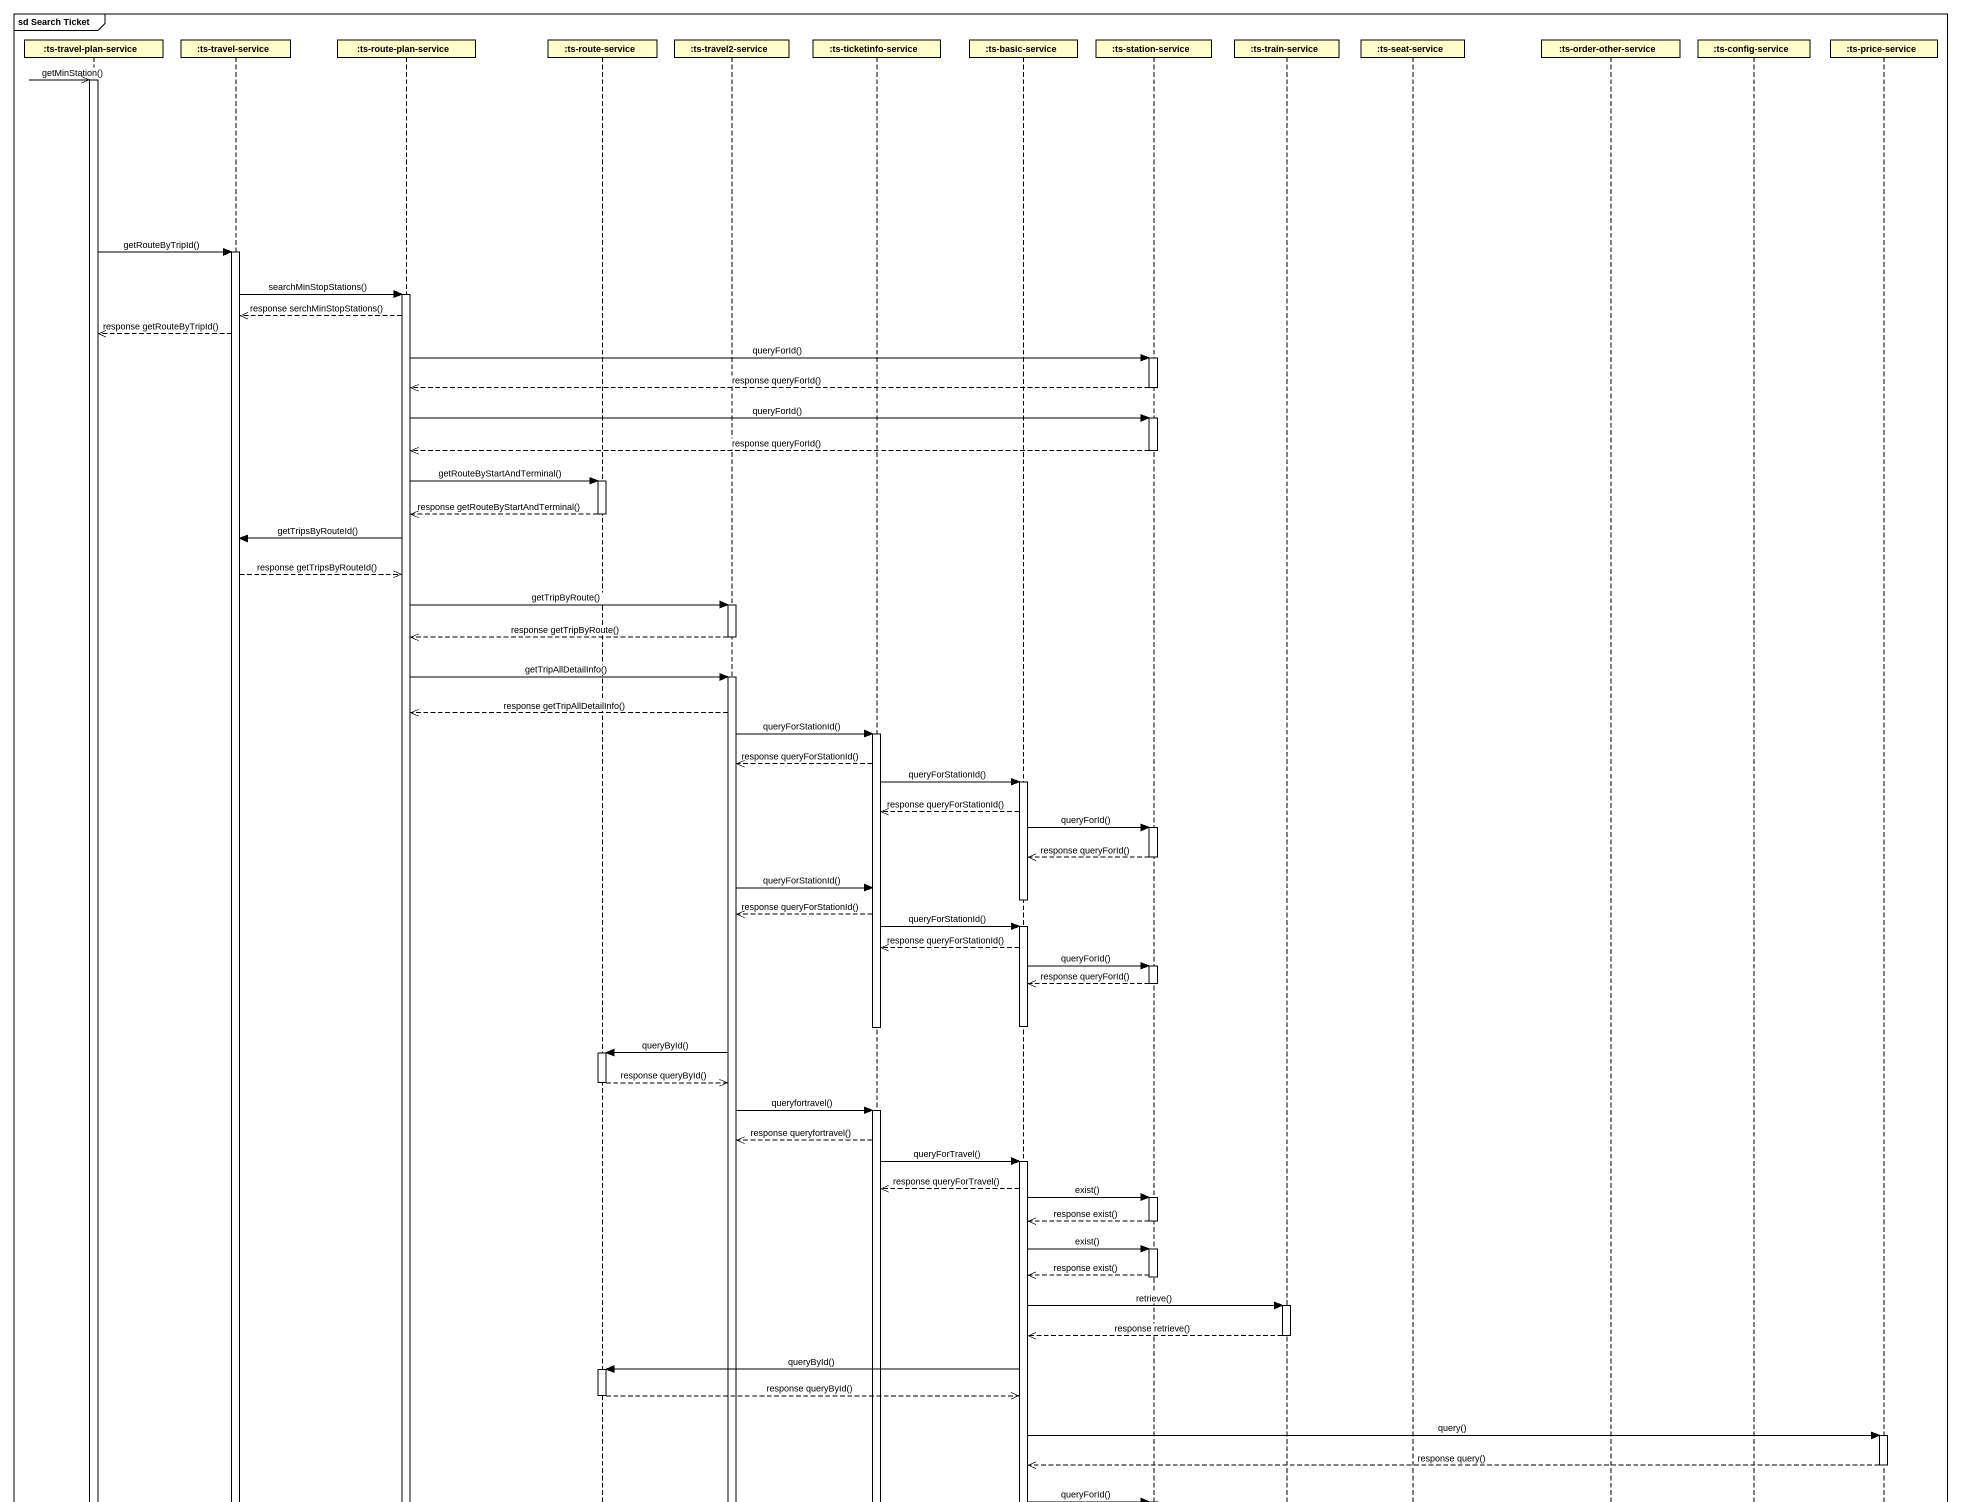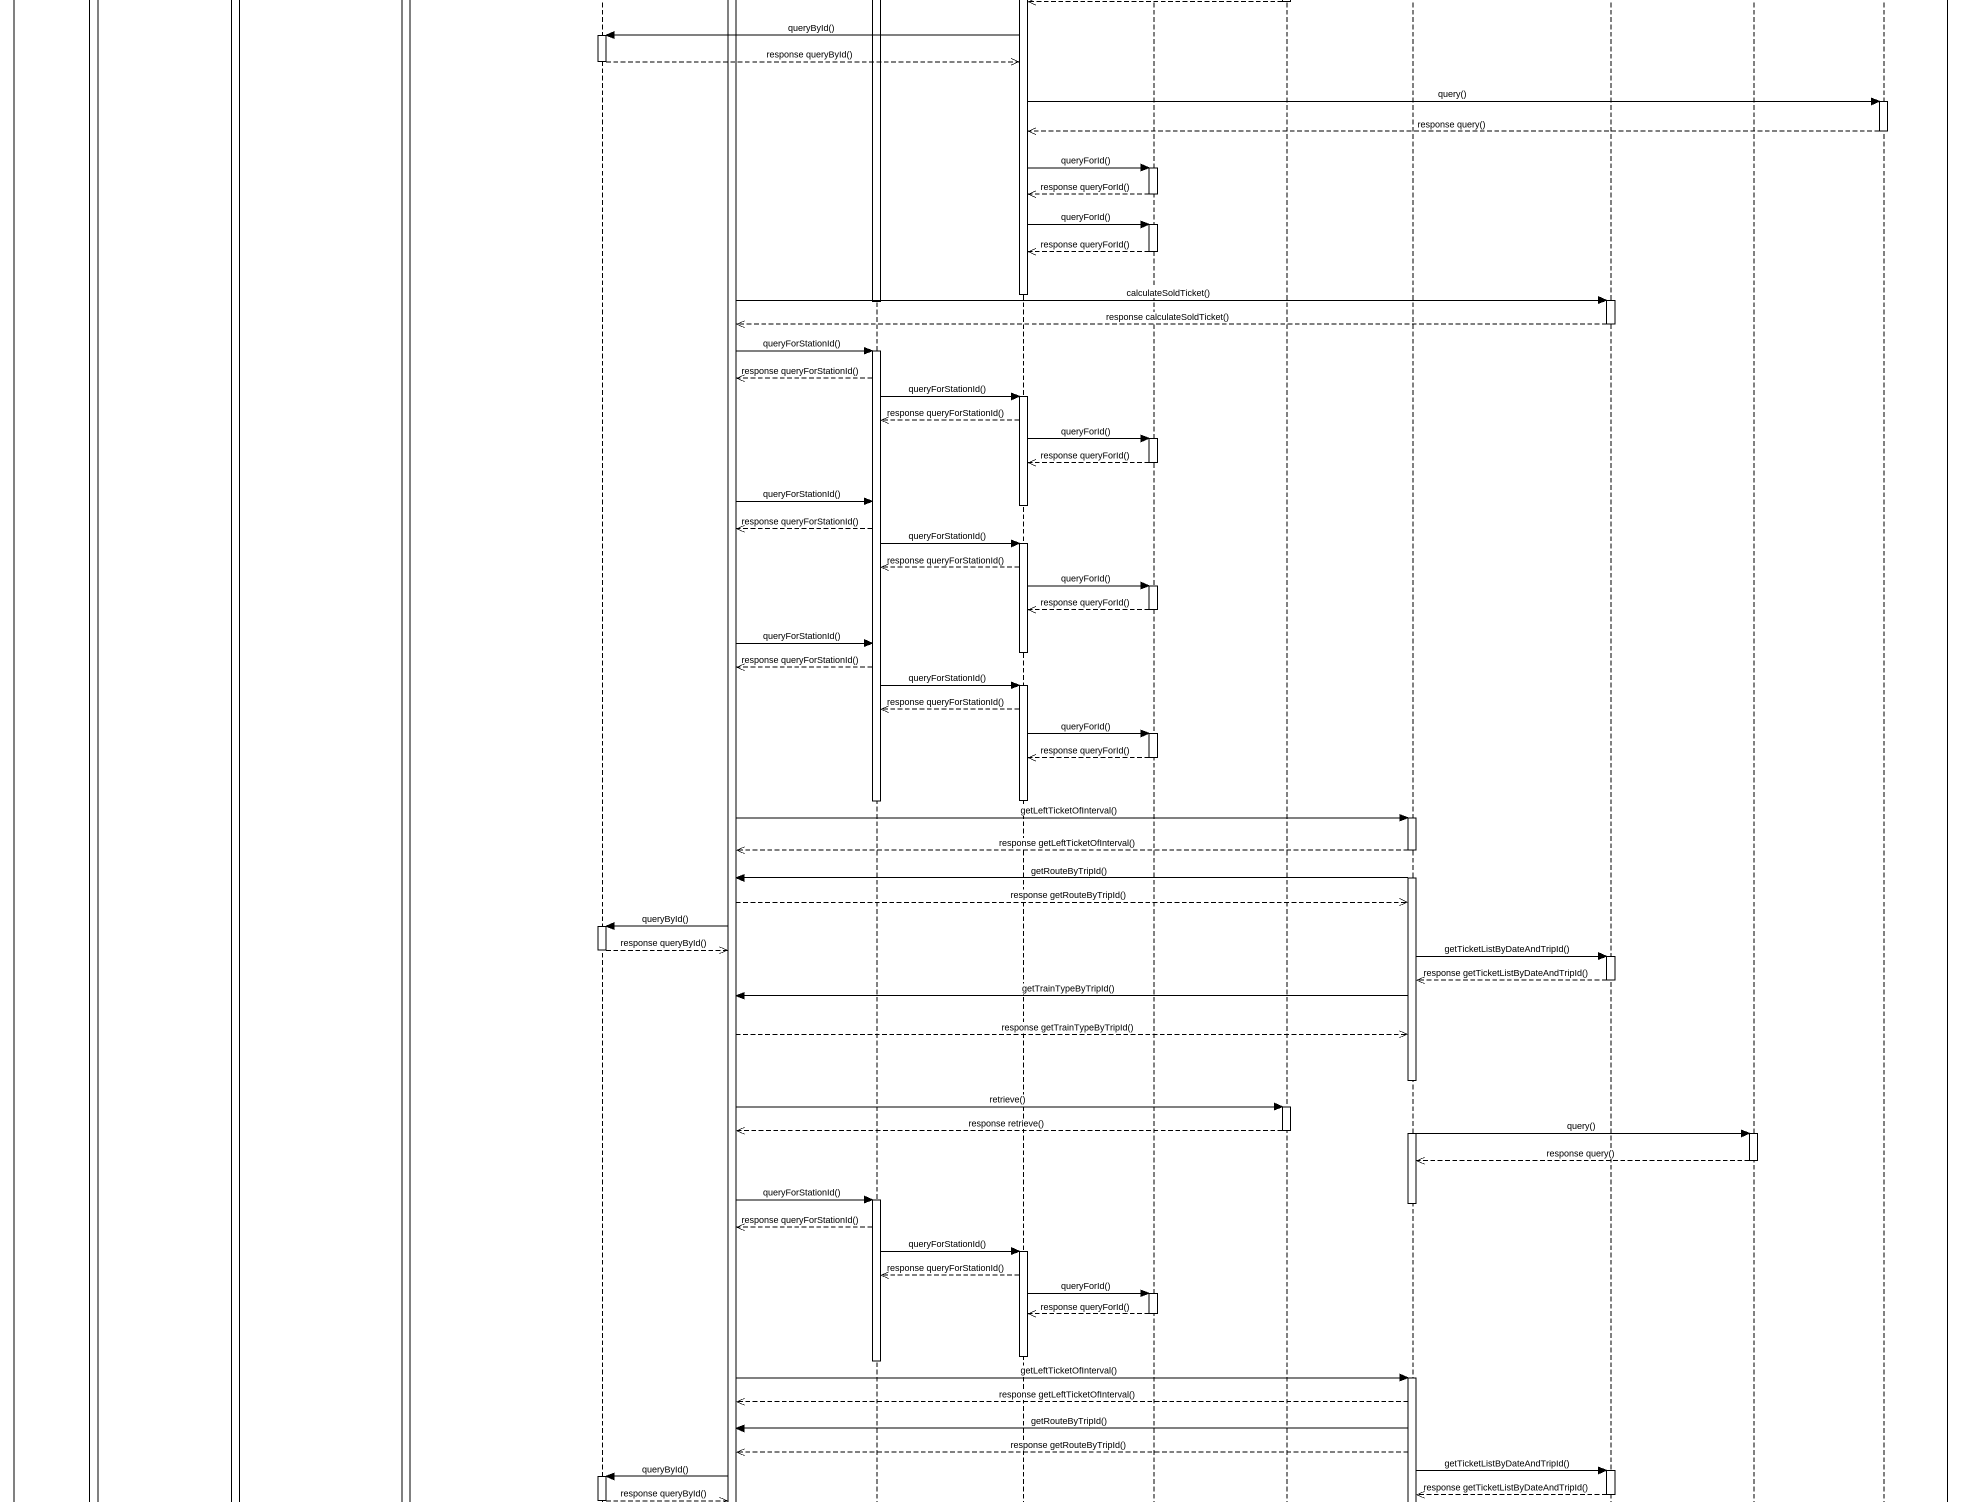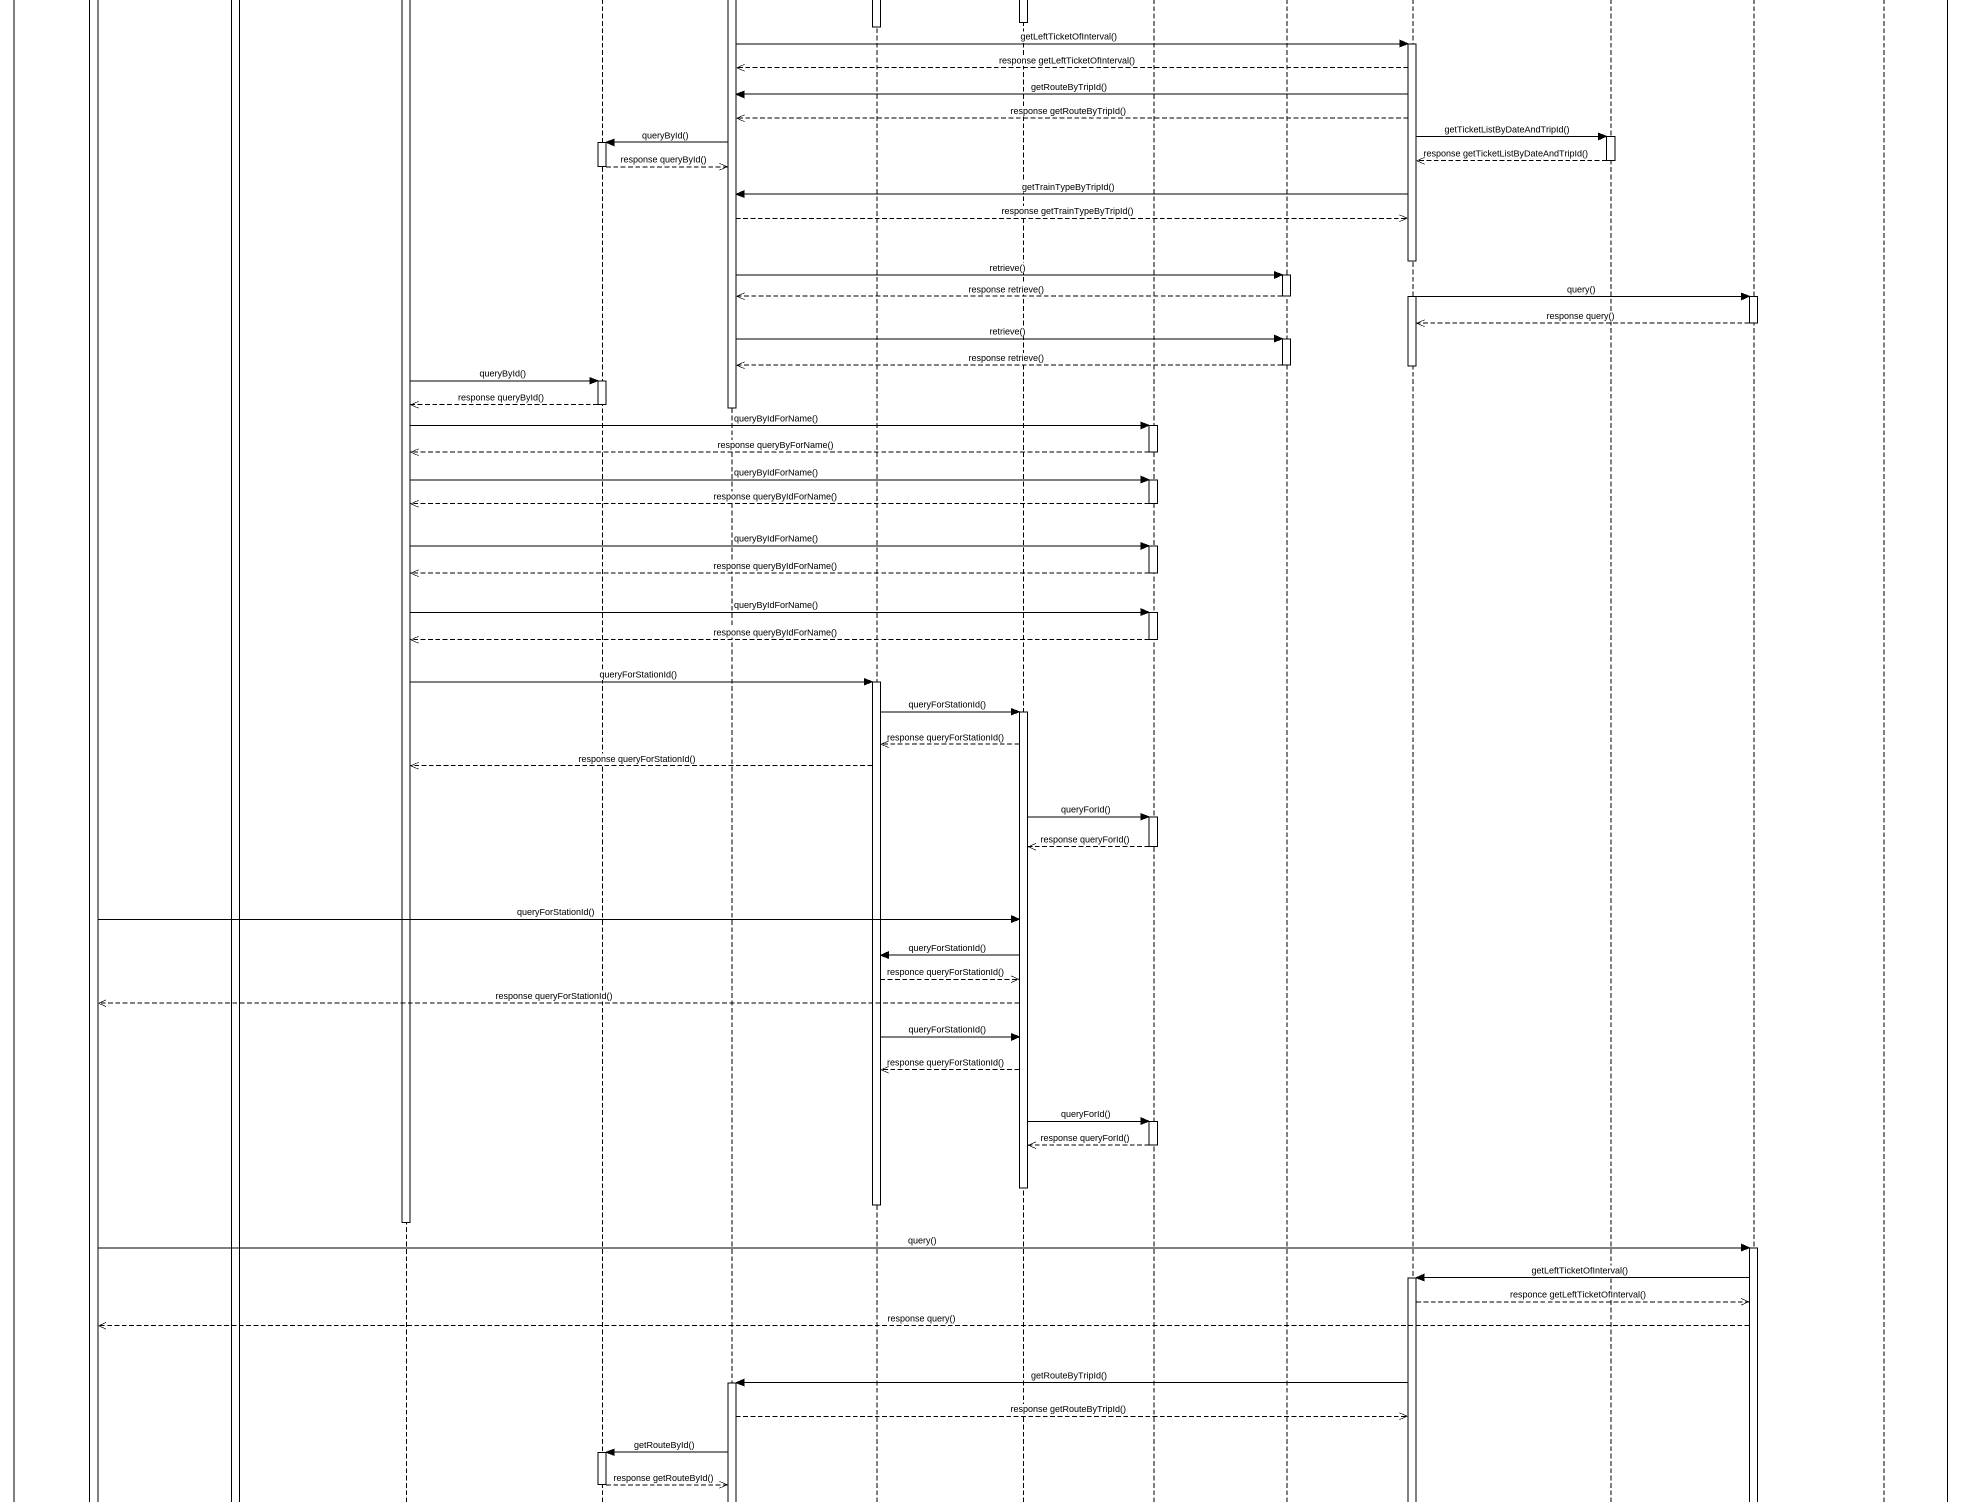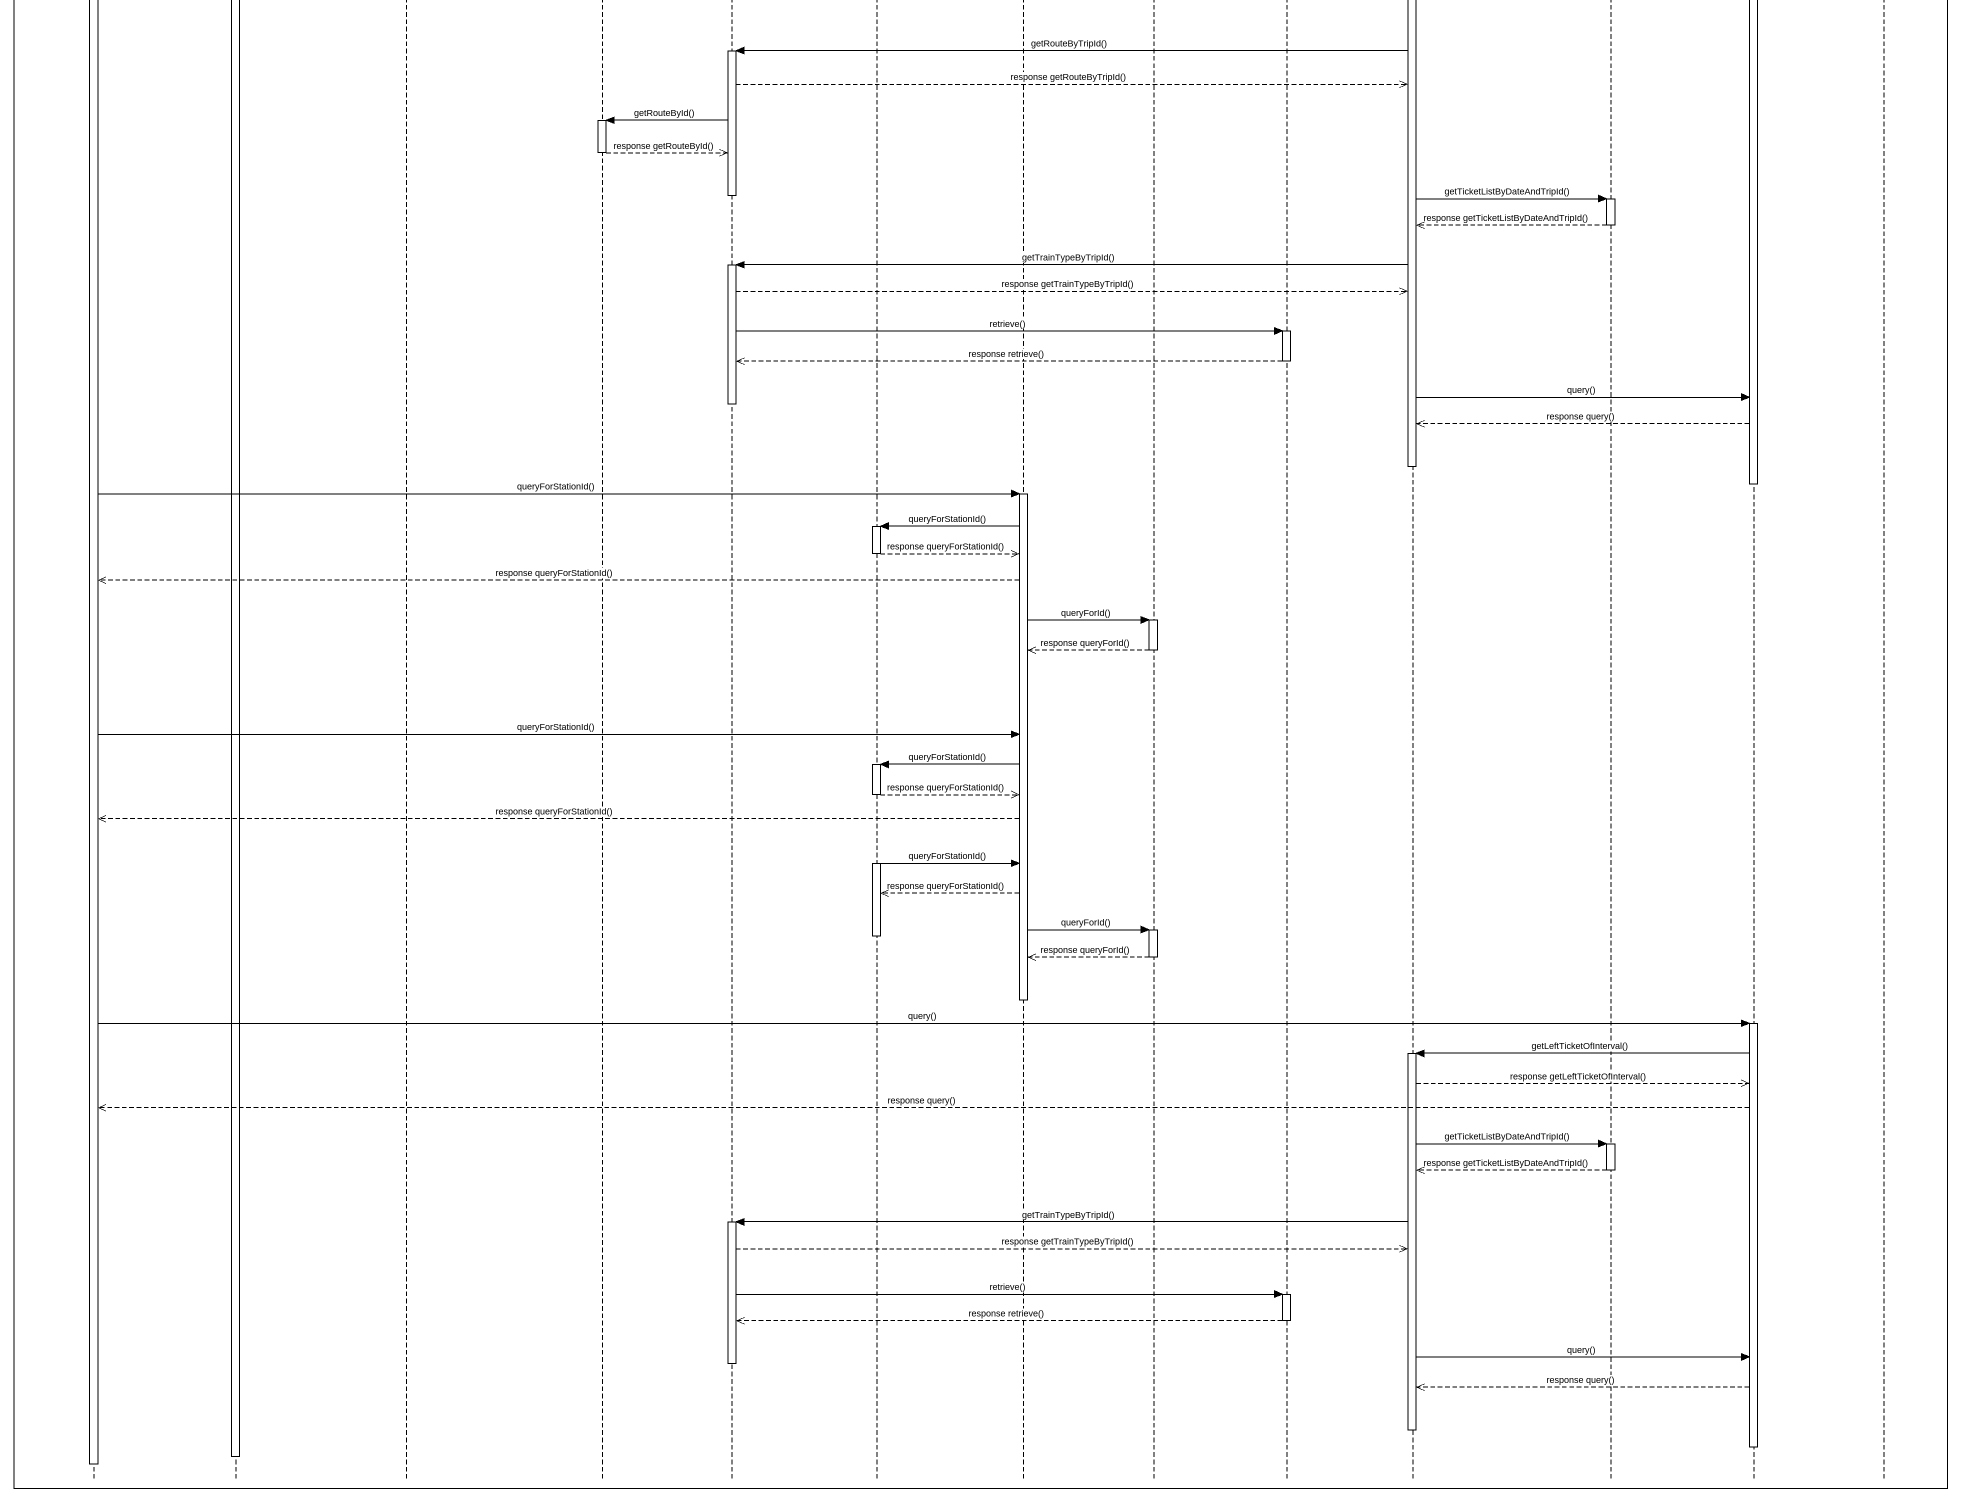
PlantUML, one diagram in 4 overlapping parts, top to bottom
@startuml
mainframe sd Search Ticket
hide footbox
participant ":ts-travel-plan-service" as ts_travel_plan_service
participant ":ts-travel-service" as ts_travel_service
participant ":ts-route-plan-service" as ts_route_plan_service
participant ":ts-route-service" as ts_route_service
participant ":ts-travel2-service" as ts_travel2_service
participant ":ts-ticketinfo-service" as ts_ticketinfo_service
participant ":ts-basic-service" as ts_basic_service
participant ":ts-station-service" as ts_station_service
participant ":ts-train-service" as ts_train_service
participant ":ts-seat-service" as ts_seat_service
participant ":ts-order-other-service" as ts_order_other_service
participant ":ts-config-service" as ts_config_service
participant ":ts-price-service" as ts_price_service

ts_travel_plan_service ->> ts_travel_plan_service : getMinStation()
activate ts_travel_plan_service
ts_travel_plan_service -> ts_travel_service : getRouteByTripId()
activate ts_travel_service
ts_travel_service -> ts_route_plan_service : searchMinStopStations()
activate ts_route_plan_service
ts_route_plan_service -->> ts_travel_service : response serchMinStopStations()
ts_travel_service -->> ts_travel_plan_service : response getRouteByTripId()
ts_route_plan_service -> ts_station_service : queryForId()
activate ts_station_service
ts_station_service -->> ts_route_plan_service : response queryForId()
deactivate ts_station_service
ts_route_plan_service -> ts_station_service : queryForId()
activate ts_station_service
ts_station_service -->> ts_route_plan_service : response queryForId()
deactivate ts_station_service
ts_route_plan_service -> ts_route_service : getRouteByStartAndTerminal()
activate ts_route_service
ts_route_service -->> ts_route_plan_service : response getRouteByStartAndTerminal()
deactivate ts_route_service
ts_route_plan_service -> ts_travel_service : getTripsByRouteId()
ts_travel_service -->> ts_route_plan_service : response getTripsByRouteId()
ts_route_plan_service -> ts_travel2_service : getTripByRoute()
activate ts_travel2_service
ts_travel2_service -->> ts_route_plan_service : response getTripByRoute()
deactivate ts_travel2_service
ts_route_plan_service -> ts_travel2_service : getTripAllDetailInfo()
activate ts_travel2_service
ts_travel2_service -->> ts_route_plan_service : response getTripAllDetailInfo()
ts_travel2_service -> ts_ticketinfo_service : queryForStationId()
activate ts_ticketinfo_service
ts_ticketinfo_service -->> ts_travel2_service : response queryForStationId()
ts_ticketinfo_service -> ts_basic_service : queryForStationId()
activate ts_basic_service
ts_basic_service -->> ts_ticketinfo_service : response queryForStationId()
ts_basic_service -> ts_station_service : queryForId()
activate ts_station_service
ts_station_service -->> ts_basic_service : response queryForId()
deactivate ts_station_service
ts_travel2_service -> ts_ticketinfo_service : queryForStationId()
deactivate ts_basic_service
ts_ticketinfo_service -->> ts_travel2_service : response queryForStationId()
ts_ticketinfo_service -> ts_basic_service : queryForStationId()
activate ts_basic_service
ts_basic_service -->> ts_ticketinfo_service : response queryForStationId()
ts_basic_service -> ts_station_service : queryForId()
activate ts_station_service
ts_station_service -->> ts_basic_service : response queryForId()
deactivate ts_station_service
deactivate ts_basic_service
deactivate ts_ticketinfo_service
ts_travel2_service -> ts_route_service : queryById()
activate ts_route_service
ts_route_service -->> ts_travel2_service : response queryById()
deactivate ts_route_service
ts_travel2_service -> ts_ticketinfo_service : queryfortravel()
activate ts_ticketinfo_service
ts_ticketinfo_service -->> ts_travel2_service : response queryfortravel()
ts_ticketinfo_service -> ts_basic_service : queryForTravel()
activate ts_basic_service
ts_basic_service -->> ts_ticketinfo_service : response queryForTravel()
ts_basic_service -> ts_station_service : exist()
activate ts_station_service
ts_station_service -->> ts_basic_service : response exist()
deactivate ts_station_service
ts_basic_service -> ts_station_service : exist()
activate ts_station_service
ts_station_service -->> ts_basic_service : response exist()
deactivate ts_station_service
ts_basic_service -> ts_train_service : retrieve()
activate ts_train_service
ts_train_service -->> ts_basic_service : response retrieve()
deactivate ts_train_service
ts_basic_service -> ts_route_service : queryById()
activate ts_route_service
ts_route_service -->> ts_basic_service : response queryById()
deactivate ts_route_service
ts_basic_service -> ts_price_service : query()
activate ts_price_service
ts_price_service -->> ts_basic_service : response query()
deactivate ts_price_service
ts_basic_service -> ts_station_service : queryForId()
activate ts_station_service
ts_station_service -->> ts_basic_service : response queryForId()
deactivate ts_station_service
ts_basic_service -> ts_station_service : queryForId()
activate ts_station_service
ts_station_service -->> ts_basic_service : response queryForId()
deactivate ts_station_service
deactivate ts_basic_service
ts_travel2_service -> ts_order_other_service : calculateSoldTicket()
activate ts_order_other_service
deactivate ts_ticketinfo_service
ts_order_other_service -->> ts_travel2_service : response calculateSoldTicket()
deactivate ts_order_other_service
ts_travel2_service -> ts_ticketinfo_service : queryForStationId()
activate ts_ticketinfo_service
ts_ticketinfo_service -->> ts_travel2_service : response queryForStationId()
ts_ticketinfo_service -> ts_basic_service : queryForStationId()
activate ts_basic_service
ts_basic_service -->> ts_ticketinfo_service : response queryForStationId()
ts_basic_service -> ts_station_service : queryForId()
activate ts_station_service
ts_station_service -->> ts_basic_service : response queryForId()
deactivate ts_station_service
ts_travel2_service -> ts_ticketinfo_service : queryForStationId()
deactivate ts_basic_service
ts_ticketinfo_service -->> ts_travel2_service : response queryForStationId()
ts_ticketinfo_service -> ts_basic_service : queryForStationId()
activate ts_basic_service
ts_basic_service -->> ts_ticketinfo_service : response queryForStationId()
ts_basic_service -> ts_station_service : queryForId()
activate ts_station_service
ts_station_service -->> ts_basic_service : response queryForId()
deactivate ts_station_service
ts_travel2_service -> ts_ticketinfo_service : queryForStationId()
deactivate ts_basic_service
ts_ticketinfo_service -->> ts_travel2_service : response queryForStationId()
ts_ticketinfo_service -> ts_basic_service : queryForStationId()
activate ts_basic_service
ts_basic_service -->> ts_ticketinfo_service : response queryForStationId()
ts_basic_service -> ts_station_service : queryForId()
activate ts_station_service
ts_station_service -->> ts_basic_service : response queryForId()
deactivate ts_station_service
deactivate ts_basic_service
deactivate ts_ticketinfo_service
ts_travel2_service -> ts_seat_service : getLeftTicketOfInterval()
activate ts_seat_service
ts_seat_service -->> ts_travel2_service : response getLeftTicketOfInterval()
ts_seat_service -> ts_travel2_service : getRouteByTripId()
ts_travel2_service -->> ts_seat_service : response getRouteByTripId()
ts_travel2_service -> ts_route_service : queryById()
activate ts_route_service
ts_route_service -->> ts_travel2_service : response queryById()
deactivate ts_route_service
ts_seat_service -> ts_order_other_service : getTicketListByDateAndTripId()
activate ts_order_other_service
ts_order_other_service -->> ts_seat_service : response getTicketListByDateAndTripId()
deactivate ts_order_other_service
ts_seat_service -> ts_travel2_service : getTrainTypeByTripId()
ts_travel2_service -->> ts_seat_service : response getTrainTypeByTripId()
deactivate ts_seat_service
ts_travel2_service -> ts_train_service : retrieve()
activate ts_train_service
ts_train_service -->> ts_travel2_service : response retrieve()
deactivate ts_train_service
activate ts_seat_service
ts_seat_service -> ts_config_service : query()
activate ts_config_service
ts_config_service -->> ts_seat_service : response query()
deactivate ts_config_service
ts_travel2_service -> ts_ticketinfo_service : queryForStationId()
activate ts_ticketinfo_service
deactivate ts_seat_service
ts_ticketinfo_service -->> ts_travel2_service : response queryForStationId()
ts_ticketinfo_service -> ts_basic_service : queryForStationId()
activate ts_basic_service
ts_basic_service -->> ts_ticketinfo_service : response queryForStationId()
ts_basic_service -> ts_station_service : queryForId()
activate ts_station_service
ts_station_service -->> ts_basic_service : response queryForId()
deactivate ts_station_service
deactivate ts_basic_service
deactivate ts_ticketinfo_service
ts_travel2_service -> ts_seat_service : getLeftTicketOfInterval()
activate ts_seat_service
ts_seat_service -->> ts_travel2_service : response getLeftTicketOfInterval()
ts_seat_service -> ts_travel2_service : getRouteByTripId()
ts_seat_service -->> ts_travel2_service : response getRouteByTripId()
ts_seat_service -> ts_order_other_service : getTicketListByDateAndTripId()
activate ts_order_other_service
ts_travel2_service -> ts_route_service : queryById()
activate ts_route_service
ts_order_other_service -->> ts_seat_service : response getTicketListByDateAndTripId()
deactivate ts_order_other_service
ts_route_service -->> ts_travel2_service : response queryById()
deactivate ts_route_service
ts_seat_service -> ts_travel2_service : getTrainTypeByTripId()
ts_travel2_service -->> ts_seat_service : response getTrainTypeByTripId()
deactivate ts_seat_service
ts_travel2_service -> ts_train_service : retrieve()
activate ts_train_service
activate ts_seat_service
ts_train_service -->> ts_travel2_service : response retrieve()
ts_seat_service -> ts_config_service : query()
deactivate ts_train_service
activate ts_config_service
ts_config_service -->> ts_seat_service : response query()
deactivate ts_config_service
ts_travel2_service -> ts_train_service : retrieve()
activate ts_train_service
ts_train_service -->> ts_travel2_service : response retrieve()
deactivate ts_train_service
deactivate ts_seat_service
ts_route_plan_service -> ts_route_service : queryById()
activate ts_route_service
ts_route_service -->> ts_route_plan_service : response queryById()
deactivate ts_route_service
deactivate ts_travel2_service
ts_route_plan_service -> ts_station_service : queryByIdForName()
activate ts_station_service
ts_station_service -->> ts_route_plan_service : response queryByForName()
deactivate ts_station_service
ts_route_plan_service -> ts_station_service : queryByIdForName()
activate ts_station_service
ts_station_service -->> ts_route_plan_service : response queryByIdForName()
deactivate ts_station_service
ts_route_plan_service -> ts_station_service : queryByIdForName()
activate ts_station_service
ts_station_service -->> ts_route_plan_service : response queryByIdForName()
deactivate ts_station_service
ts_route_plan_service -> ts_station_service : queryByIdForName()
activate ts_station_service
ts_station_service -->> ts_route_plan_service : response queryByIdForName()
deactivate ts_station_service
ts_route_plan_service -> ts_ticketinfo_service : queryForStationId()
activate ts_ticketinfo_service
ts_ticketinfo_service -> ts_basic_service : queryForStationId()
activate ts_basic_service
ts_basic_service -->> ts_ticketinfo_service : response queryForStationId()
ts_ticketinfo_service -->> ts_route_plan_service : response queryForStationId()
ts_basic_service -> ts_station_service : queryForId()
activate ts_station_service
ts_station_service -->> ts_basic_service : response queryForId()
deactivate ts_station_service
ts_travel_plan_service -> ts_basic_service : queryForStationId()
ts_basic_service -> ts_ticketinfo_service : queryForStationId()
ts_ticketinfo_service -->> ts_basic_service : responce queryForStationId()
ts_basic_service -->> ts_travel_plan_service : response queryForStationId()
ts_ticketinfo_service -> ts_basic_service : queryForStationId()
ts_basic_service -->> ts_ticketinfo_service : response queryForStationId()
ts_basic_service -> ts_station_service : queryForId()
activate ts_station_service
ts_station_service -->> ts_basic_service : response queryForId()
deactivate ts_station_service
deactivate ts_basic_service
deactivate ts_ticketinfo_service
deactivate ts_route_plan_service
ts_travel_plan_service -> ts_config_service : query()
activate ts_config_service
ts_config_service -> ts_seat_service : getLeftTicketOfInterval()
activate ts_seat_service
ts_seat_service -->> ts_config_service : responce getLeftTicketOfInterval()
ts_config_service -->> ts_travel_plan_service : response query()
ts_seat_service -> ts_travel2_service : getRouteByTripId()
activate ts_travel2_service
ts_travel2_service -->> ts_seat_service : response getRouteByTripId()
ts_travel2_service -> ts_route_service : getRouteById()
activate ts_route_service
ts_route_service -->> ts_travel2_service : response getRouteById()
deactivate ts_route_service
deactivate ts_travel2_service
ts_seat_service -> ts_order_other_service : getTicketListByDateAndTripId()
activate ts_order_other_service
ts_order_other_service -->> ts_seat_service : response getTicketListByDateAndTripId()
deactivate ts_order_other_service
ts_seat_service -> ts_travel2_service : getTrainTypeByTripId()
activate ts_travel2_service
ts_travel2_service -->> ts_seat_service : response getTrainTypeByTripId()
ts_travel2_service -> ts_train_service : retrieve()
activate ts_train_service
ts_train_service -->> ts_travel2_service : response retrieve()
deactivate ts_train_service
ts_seat_service -> ts_config_service : query()
deactivate ts_travel2_service
ts_config_service -->> ts_seat_service : response query()
deactivate ts_seat_service
deactivate ts_config_service
ts_travel_plan_service -> ts_basic_service : queryForStationId()
activate ts_basic_service
ts_basic_service -> ts_ticketinfo_service : queryForStationId()
activate ts_ticketinfo_service
ts_ticketinfo_service -->> ts_basic_service : response queryForStationId()
deactivate ts_ticketinfo_service
ts_basic_service -->> ts_travel_plan_service : response queryForStationId()
ts_basic_service -> ts_station_service : queryForId()
activate ts_station_service
ts_station_service -->> ts_basic_service : response queryForId()
deactivate ts_station_service
ts_travel_plan_service -> ts_basic_service : queryForStationId()
ts_basic_service -> ts_ticketinfo_service : queryForStationId()
activate ts_ticketinfo_service
ts_ticketinfo_service -->> ts_basic_service : response queryForStationId()
deactivate ts_ticketinfo_service
ts_basic_service -->> ts_travel_plan_service : response queryForStationId()
activate ts_ticketinfo_service
ts_ticketinfo_service -> ts_basic_service : queryForStationId()
ts_basic_service -->> ts_ticketinfo_service : response queryForStationId()
ts_basic_service -> ts_station_service : queryForId()
activate ts_station_service
deactivate ts_ticketinfo_service
ts_station_service -->> ts_basic_service : response queryForId()
deactivate ts_station_service
deactivate ts_basic_service
ts_travel_plan_service -> ts_config_service : query()
activate ts_config_service
ts_config_service -> ts_seat_service : getLeftTicketOfInterval()
activate ts_seat_service
ts_seat_service -->> ts_config_service : response getLeftTicketOfInterval()
ts_config_service -->> ts_travel_plan_service : response query()
ts_seat_service -> ts_order_other_service : getTicketListByDateAndTripId()
activate ts_order_other_service
ts_order_other_service -->> ts_seat_service : response getTicketListByDateAndTripId()
deactivate ts_order_other_service
ts_seat_service -> ts_travel2_service : getTrainTypeByTripId()
activate ts_travel2_service
ts_travel2_service -->> ts_seat_service : response getTrainTypeByTripId()
ts_travel2_service -> ts_train_service : retrieve()
activate ts_train_service
ts_train_service -->> ts_travel2_service : response retrieve()
deactivate ts_train_service
ts_seat_service -> ts_config_service : query()
deactivate ts_travel2_service
ts_config_service -->> ts_seat_service : response query()
deactivate ts_seat_service
deactivate ts_config_service
deactivate ts_travel_service
deactivate ts_travel_plan_service
@enduml
